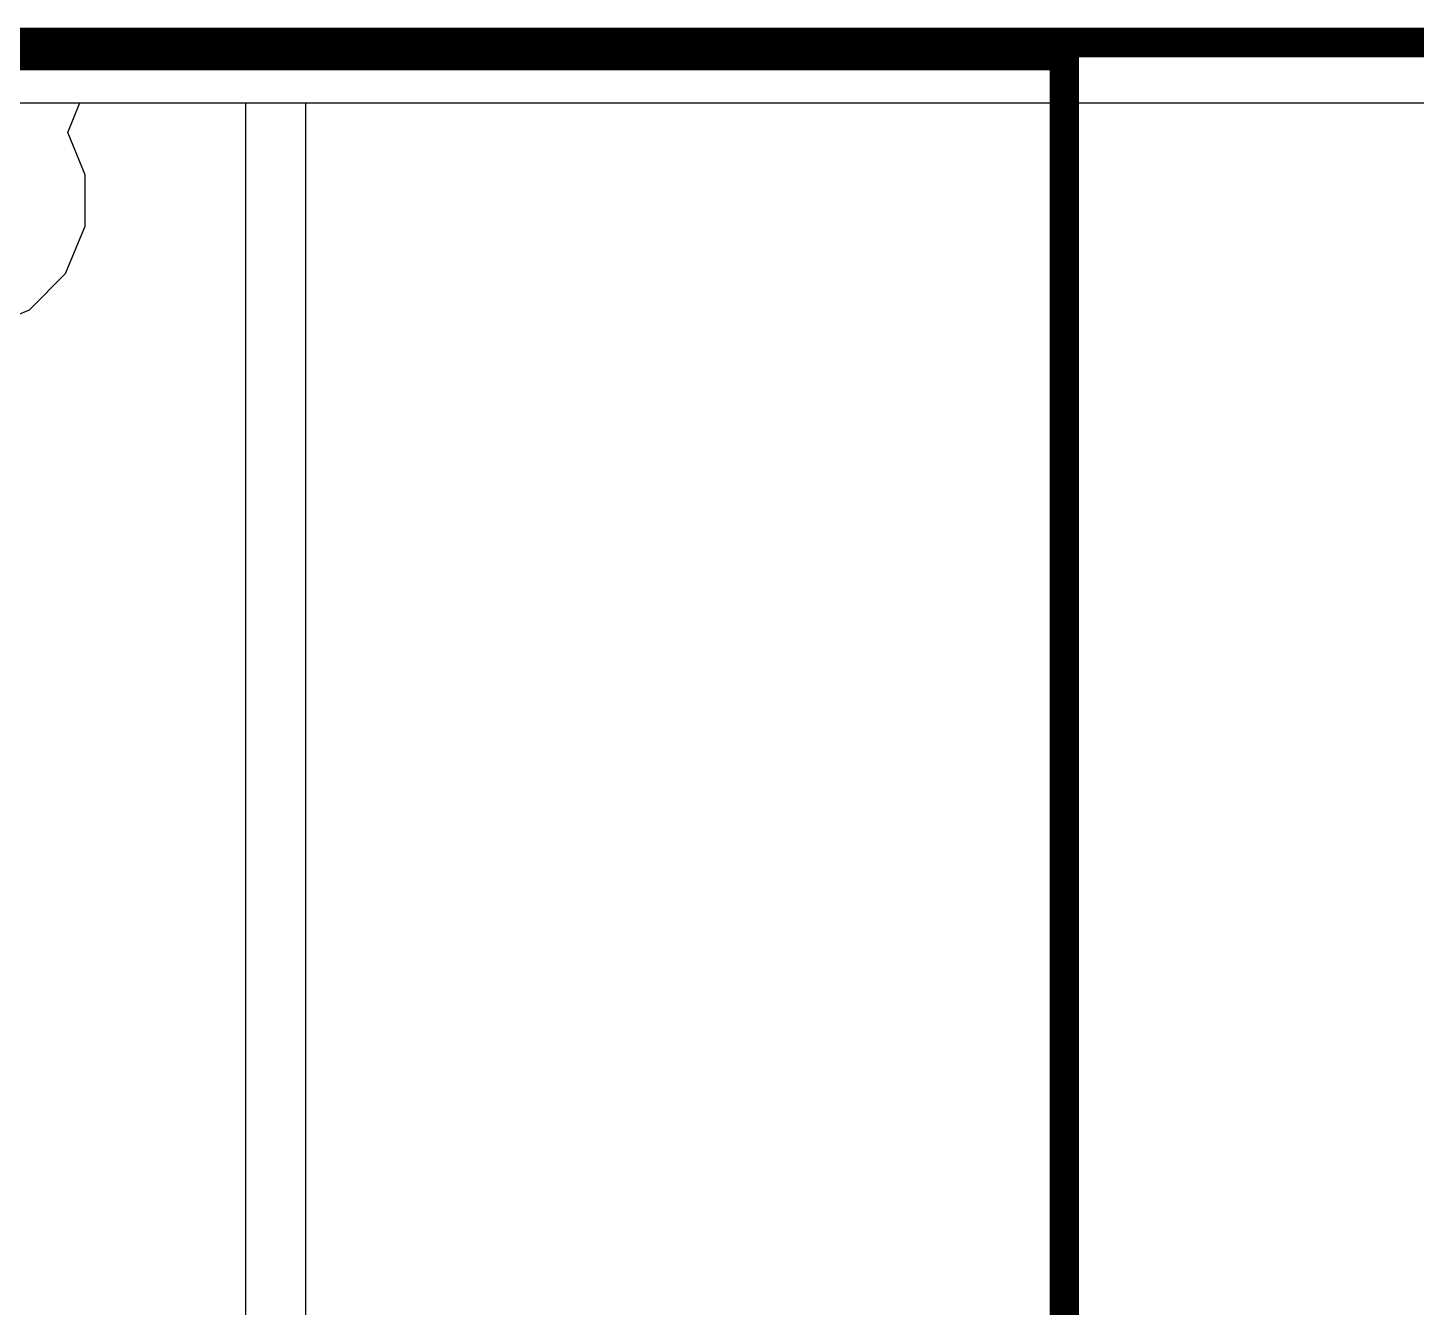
# Model space of a CAD drawing. Header units: inches. Extents: x 0 to 5271, y 0 to 5417.
# Drawn here: x 78.07 to 84.04, y 104.57 to 110.06 of the extents above; entities that cross this region are included whole.
import ezdxf

# ---------------------------------------------------------------- set-up
doc = ezdxf.new("R2010")
doc.units = ezdxf.units.IN
for name, color, linetype in [('Board_Outline', 216, 'Continuous'), ('Bottom Layer', 5, 'Continuous'), ('L2_GND1', 16, 'Continuous'), ('L3_SIG1', 76, 'Continuous'), ('L4_PWR', 90, 'Continuous'), ('L5_GND2', 156, 'Continuous'), ('L6_SIG2', 130, 'Continuous'), ('L7_GND3', 216, 'Continuous'), ('Top Layer', 1, 'Continuous'), ('Top Overlay', 2, 'Continuous')]:
    doc.layers.add(name, color=color, linetype=linetype)

# ---------------------------------------------------------------- blocks, each defined once
blk = doc.blocks.new('UEA1112C_8HS6_4F_528')
at = {"layer": 'Top Overlay'}
for points in [[(-6.8, -5.0657, 0.127, 0.127, 0), (-6.8, -12.3296, 0.127, 0.127, 0)], [(6.8, -12.3296, 0.127, 0.127, 0), (-6.8, -12.3296, 0.127, 0.127, 0)]]:
    blk.add_lwpolyline(points, format="xyseb", dxfattribs=at)
blk.add_lwpolyline([(-6.8317, -12.3296, 0.0635, 0.0635, 1), (-6.7682, -12.3296, 0.0635, 0.0635, 1)], format="xyseb", close=True, dxfattribs=at)
blk.add_lwpolyline([(-6.8317, -12.3296, 0.0635, 0.0635, 1), (-6.7682, -12.3296, 0.0635, 0.0635, 1)], format="xyseb", close=True, dxfattribs=at)

msp = doc.modelspace()

# ---------------------------------------------------------------- linework, layer by layer
at = {"layer": 'Board_Outline'}
msp.add_lwpolyline([(0, 110, 0.127, 0.127, 0), (150, 110, 0.127, 0.127, 0)], format="xyseb", dxfattribs=at)
at = {"layer": 'Bottom Layer'}
msp.add_line((77.4586, 109.741), (103.0075, 109.741), dxfattribs=at)
at = {"layer": 'L2_GND1'}
for p, q in [((78.2435, 109.614), (78.295, 109.741)), ((78.295, 109.741), (149.741, 109.741)), ((78.319, 109.4318), (78.2435, 109.614)), ((78.319, 109.2114), (78.319, 109.4318)), ((78.2346, 109.0078), (78.319, 109.2114)), ((78.0788, 108.8519), (78.2346, 109.0078)), ((77.8752, 108.7676), (78.0788, 108.8519))]:
    msp.add_line(p, q, dxfattribs=at)
at = {"layer": 'L3_SIG1'}
msp.add_line((77.4586, 109.741), (149.741, 109.741), dxfattribs=at)
at = {"layer": 'L4_PWR'}
for p, q in [((78.2435, 109.614), (78.295, 109.741)), ((78.295, 109.741), (79.0074, 109.741)), ((79.0074, 109.741), (79.0074, 108.1694)), ((79.2664, 108.1694), (79.2664, 109.741)), ((79.2664, 109.741), (149.741, 109.741)), ((78.319, 109.4318), (78.2435, 109.614)), ((78.319, 109.2114), (78.319, 109.4318)), ((78.2346, 109.0078), (78.319, 109.2114)), ((78.0788, 108.8519), (78.2346, 109.0078)), ((77.8752, 108.7676), (78.0788, 108.8519)), ((79.0074, 108.1694), (79.0074, 102.1716)), ((79.2664, 102.1716), (79.2664, 108.1694))]:
    msp.add_line(p, q, dxfattribs=at)
at = {"layer": 'L5_GND2'}
msp.add_line((77.4586, 109.741), (149.741, 109.741), dxfattribs=at)
at = {"layer": 'L6_SIG2'}
msp.add_line((77.4586, 109.741), (149.741, 109.741), dxfattribs=at)
at = {"layer": 'L7_GND3'}
msp.add_line((77.4586, 109.741), (149.741, 109.741), dxfattribs=at)
at = {"layer": 'Top Layer'}
msp.add_line((77.4586, 109.741), (102.362, 109.741), dxfattribs=at)

# ---------------------------------------------------------------- block references
at = {"rotation": 180}
msp.add_blockref('UEA1112C_8HS6_4F_528', (75.726, 97.615), dxfattribs=at)

doc.saveas('drawing.dxf')
